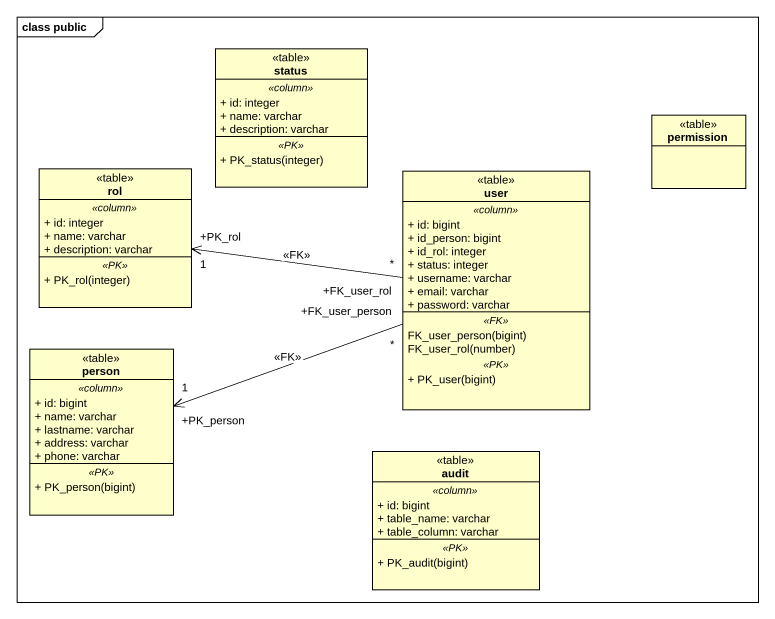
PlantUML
@startuml
mainframe class public
hide circle
hide empty members
skinparam classAttributeIconSize 0
class status <<table>> {
  .. <<column>> ..
  + id: integer
  + name: varchar
  + description: varchar
  .. <<PK>> ..
  + PK_status(integer)
}
class permission <<table>>
class rol <<table>> {
  .. <<column>> ..
  + id: integer
  + name: varchar
  + description: varchar
  .. <<PK>> ..
  + PK_rol(integer)
}
class user <<table>> {
  .. <<column>> ..
  + id: bigint
  + id_person: bigint
  + id_rol: integer
  + status: integer
  + username: varchar
  + email: varchar
  + password: varchar
  .. <<FK>> ..
  FK_user_person(bigint)
  FK_user_rol(number)
  .. <<PK>> ..
  + PK_user(bigint)
}
class "person" as person_ <<table>> {
  .. <<column>> ..
  + id: bigint
  + name: varchar
  + lastname: varchar
  + address: varchar
  + phone: varchar
  .. <<PK>> ..
  + PK_person(bigint)
}
class audit <<table>> {
  .. <<column>> ..
  + id: bigint
  + table_name: varchar
  + table_column: varchar
  .. <<PK>> ..
  + PK_audit(bigint)
}
user "+FK_user_rol\n*" -left-> "+PK_rol\n1" rol : <<FK>>
user "+FK_user_person\n*" -left-> "+PK_person\n1" person_ : <<FK>>
@enduml
